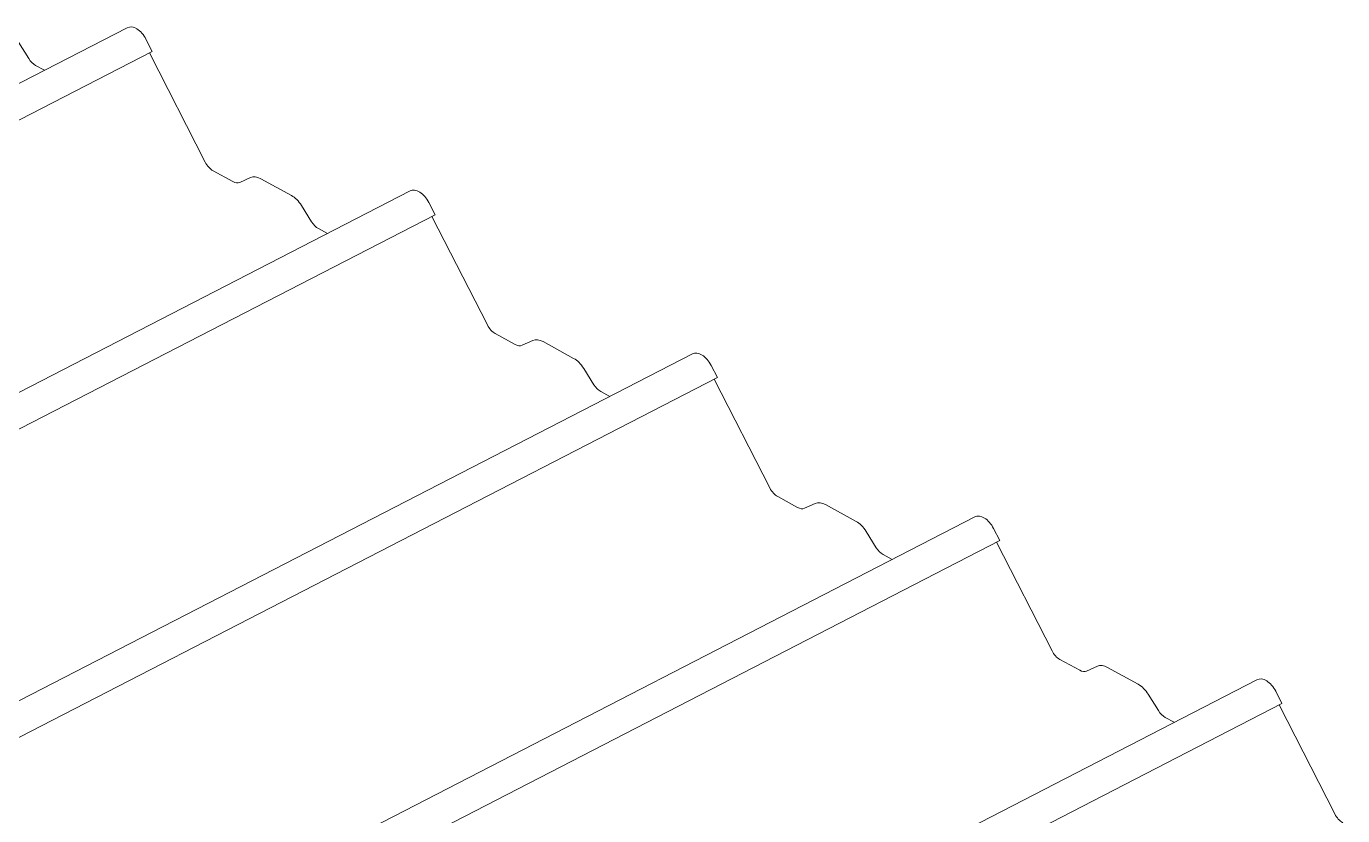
# Model space of a CAD drawing. Header units: millimetres. Extents: x -312439 to 477422, y -331570 to 212570.
# Drawn here: x 400936 to 402753, y 93452 to 94542 of the extents above; entities that cross this region are included whole.
import ezdxf

# ---------------------------------------------------------------- set-up
doc = ezdxf.new("R2010")
doc.units = ezdxf.units.MM

msp = doc.modelspace()

# ---------------------------------------------------------------- linework, layer by layer
at = {"color": 0, "linetype": 'Continuous', "lineweight": 0, "extrusion": (8.40036e-17, 0.816497, 0.57735)}
for p, q in [((401075.507, 94539.707), (399930.484, 93949.555)), ((400925.545, 94519.56), (400939.549, 94497.144)), ((401101.334, 94523.819), (401109.971, 94506.92)), ((399964.948, 93916.768), (401109.971, 94506.92)), ((401105.979, 94504.863), (401182.945, 94354.278)), ((400948.992, 94487.72), (400961.407, 94480.899)), ((401193.837, 94342.295), (401221.123, 94327.304)), ((401230.779, 94326.234), (401245.524, 94332.855)), ((401259.706, 94331.284), (401301.986, 94308.055)), ((401465.817, 94314.361), (400320.794, 93724.209)), ((401315.855, 94294.214), (401329.86, 94271.798)), ((401491.644, 94298.473), (401500.281, 94281.574)), ((400355.258, 93691.422), (401500.281, 94281.574)), ((401495.825, 94279.278), (401572.423, 94129.412)), ((401339.303, 94262.374), (401351.718, 94255.553)), ((401583.315, 94117.429), (401610.601, 94102.439)), ((401620.257, 94101.369), (401635.002, 94107.99)), ((401649.184, 94106.419), (401691.464, 94083.19)), ((401855.295, 94089.496), (400710.272, 93499.343)), ((401881.122, 94073.608), (401889.759, 94056.709)), ((400744.736, 93466.557), (401889.759, 94056.709)), ((401705.333, 94069.349), (401719.338, 94046.933)), ((401728.781, 94037.509), (401741.196, 94030.688)), ((401885.461, 94054.494), (401962.184, 93904.384)), ((401973.076, 93892.401), (402000.362, 93877.41)), ((402010.018, 93876.34), (402024.763, 93882.961)), ((402038.945, 93881.39), (402081.225, 93858.161)), ((402245.056, 93864.467), (401100.033, 93274.315)), ((402095.094, 93844.32), (402109.099, 93821.905)), ((402270.883, 93848.579), (402279.52, 93831.681)), ((401134.497, 93241.528), (402279.52, 93831.681)), ((402274.998, 93829.35), (402351.542, 93679.588)), ((402118.542, 93812.48), (402130.957, 93805.66)), ((402362.435, 93667.605), (402389.72, 93652.614)), ((402399.376, 93651.544), (402414.122, 93658.165)), ((402428.304, 93656.594), (402470.584, 93633.365)), ((402634.415, 93639.671), (401489.391, 93049.519)), ((402484.452, 93619.524), (402498.457, 93597.108)), ((402660.242, 93623.783), (402668.879, 93606.884)), ((401523.855, 93016.732), (402668.879, 93606.884)), ((402664.831, 93604.798), (402741.751, 93454.3)), ((402507.9, 93587.684), (402520.315, 93580.864))]:
    msp.add_line(p, q, dxfattribs=at)
at = {"color": 0, "linetype": 'Continuous', "lineweight": 0}
for centre, major_axis, start_param, end_param in [((401087.331, 94516.765), (-11.825, 22.942), 4.70678719, 6.28318531), ((400949.444, 94505.418), (9.58, -18.587), 4.84772501, 5.54908023), ((401194.289, 94359.993), (9.58, -18.587), 4.70678719, 5.54908023), ((401259.043, 94305.292), (-14.069, 27.297), 5.54908023, 6.25043545), ((401221.574, 94345.002), (9.58, -18.587), 5.54908023, 6.25043545), ((401477.642, 94291.419), (-11.825, 22.942), 4.70678719, 6.28318531), ((401301.323, 94282.063), (14.069, -27.297), 1.70613235, 2.40748757), ((401339.755, 94280.072), (9.58, -18.587), 4.84772501, 5.54908023), ((401583.767, 94135.128), (9.58, -18.587), 4.70678719, 5.54908023), ((401611.052, 94120.137), (9.58, -18.587), 5.54908023, 6.25043545), ((401648.521, 94080.427), (-14.069, 27.297), 5.54908023, 6.25043545), ((401690.801, 94057.198), (14.069, -27.297), 1.70613235, 2.40748757), ((401867.12, 94066.554), (-11.825, 22.942), 4.70678719, 6.28318531), ((401729.232, 94055.207), (9.58, -18.587), 4.84772501, 5.54908023), ((401973.528, 93910.099), (9.58, -18.587), 4.70678719, 5.54908023), ((402000.813, 93895.108), (9.58, -18.587), 5.54908023, 6.25043545), ((402038.282, 93855.398), (-14.069, 27.297), 5.54908023, 6.25043545), ((402080.562, 93832.169), (14.069, -27.297), 1.70613235, 2.40748757), ((402256.881, 93841.525), (-11.825, 22.942), 4.70678719, 6.28318531), ((402118.993, 93830.178), (9.58, -18.587), 4.84772501, 5.54908023), ((402362.886, 93685.303), (9.58, -18.587), 4.70678719, 5.54908023), ((402427.64, 93630.602), (-14.069, 27.297), 5.54908023, 6.25043545), ((402390.171, 93670.312), (9.58, -18.587), 5.54908023, 6.25043545), ((402646.239, 93616.729), (-11.825, 22.942), 4.70678719, 6.28318531), ((402469.921, 93607.373), (14.069, -27.297), 1.70613235, 2.40748757), ((402508.352, 93605.382), (9.58, -18.587), 4.84772501, 5.54908023), ((402753.096, 93460.015), (9.58, -18.587), 4.70678719, 5.54908023)]:
    msp.add_ellipse(centre, major_axis=major_axis, ratio=0.60744863, start_param=start_param, end_param=end_param, dxfattribs=at)

doc.saveas('drawing.dxf')
